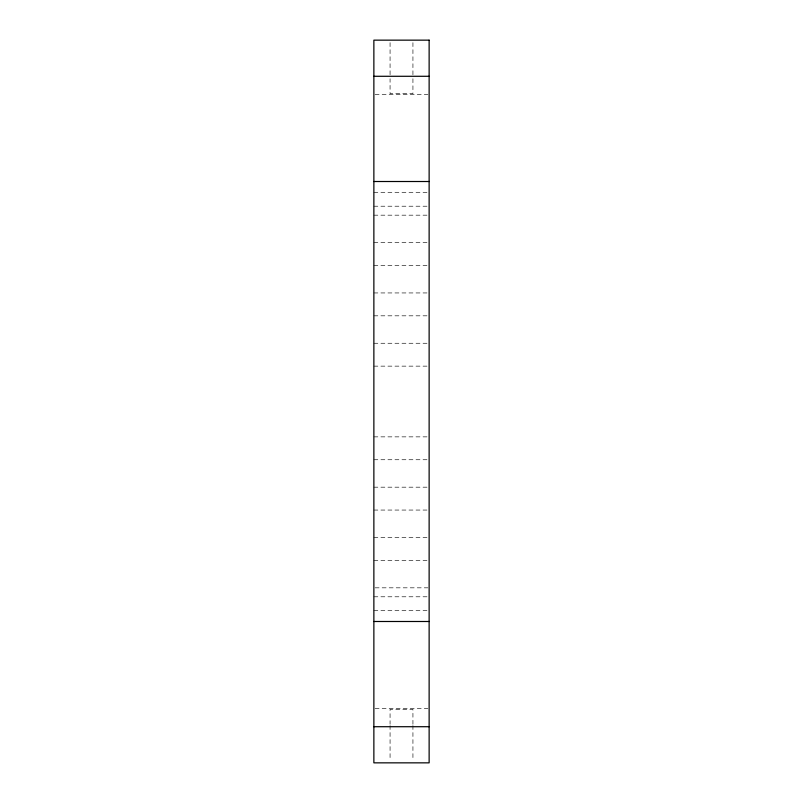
<?xml version="1.0" encoding="UTF-8"?>
<svg xmlns="http://www.w3.org/2000/svg" width="803" height="803" viewBox="0 0 803 803"><rect width="100%" height="100%" fill="white"/><g stroke="black" fill="none" stroke-linecap="round" stroke-linejoin="round"><path stroke-width="0.6" stroke-dasharray="4.01 3.01" d="M375.101 94.583L427.899 94.583M373.867 192.298L427.899 192.298M373.867 206.21L427.899 206.21M373.867 215.174L427.899 215.174M373.867 242.626L427.899 242.626M373.867 265.492L427.899 265.492M373.867 292.944L427.899 292.944M373.867 315.82L427.899 315.82M373.867 343.262L427.899 343.262M373.867 366.138L427.899 366.138M373.867 436.862L427.899 436.862M373.867 459.738L427.899 459.738M373.867 487.18L427.899 487.18M373.867 510.056L427.899 510.056M373.867 537.508L427.899 537.508M373.867 560.374L427.899 560.374M375.101 587.826L427.899 587.826M373.867 596.79L427.899 596.79M373.867 610.702L427.899 610.702M375.101 708.417L427.899 708.417M412.933 42.639L412.933 77.489M412.933 78.734L412.933 93.67L390.067 93.67L390.067 78.734M412.933 724.266L412.933 709.33L390.067 709.33L390.067 724.266M412.933 725.51L412.933 760.361M390.067 42.639L390.067 77.489M390.067 725.51L390.067 760.361"/><path stroke-width="1.2" d="M373.867 76.285L429.133 76.285M373.867 181.508L429.133 181.508M373.867 621.492L429.133 621.492M373.867 726.715L429.133 726.715M429.133 40.15L373.867 40.15L373.867 762.85L429.133 762.85L429.133 40.15"/></g></svg>
